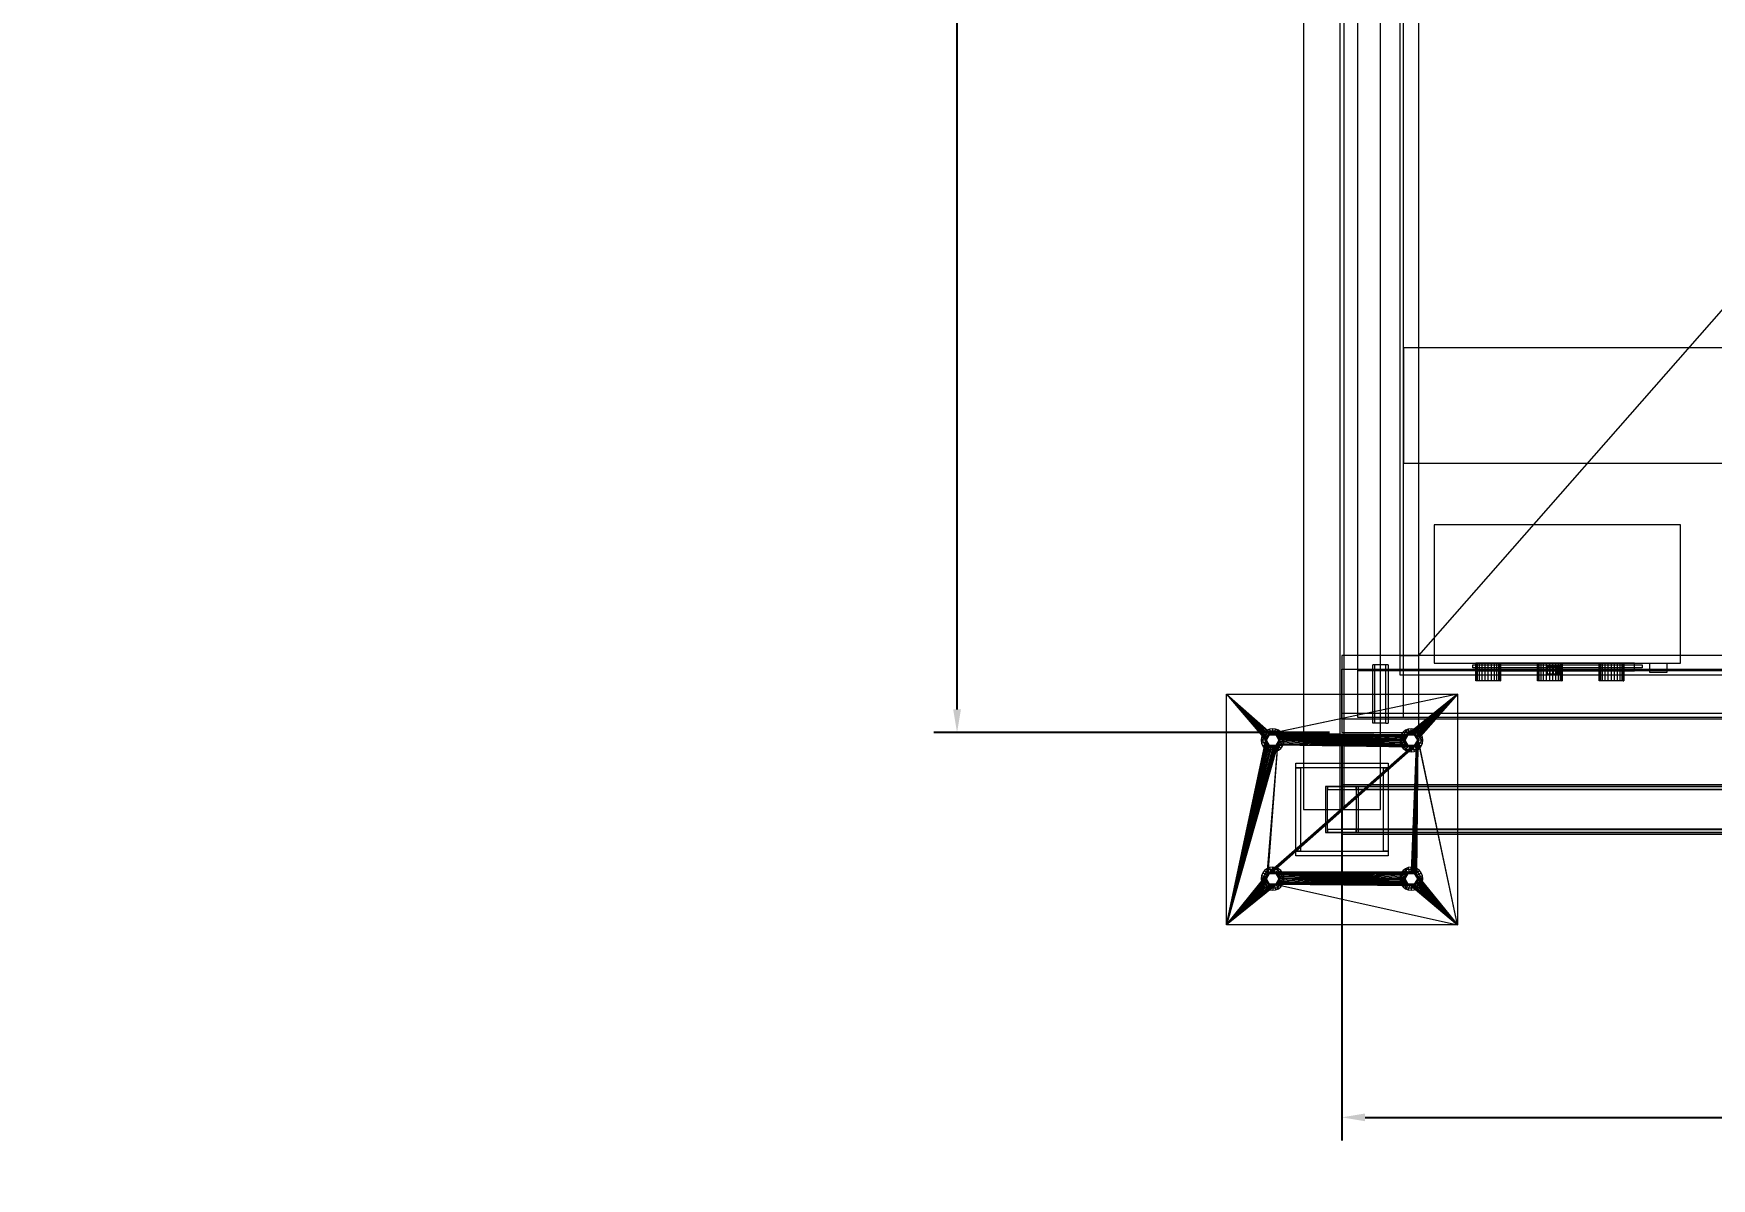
# Model space of a CAD drawing. Header units: millimetres. Extents: x -191664 to 191490, y -197311 to 10263.
# Drawn here: x -1550 to 630, y -70429 to -68942 of the extents above; entities that cross this region are included whole.
import ezdxf

# ---------------------------------------------------------------- set-up
doc = ezdxf.new("R2010")
doc.units = ezdxf.units.MM
for name, color, linetype, lineweight in [('COTAS_O', 1, 'Continuous', 0), ('DET_dosificador_superior', 7, 'Continuous', 0), ('R15_COTAS_TRANSPORTE_P', 1, 'Continuous', 0)]:
    doc.layers.add(name, color=color, linetype=linetype, lineweight=lineweight)
doc.dimstyles.new('PLANTA_20', dxfattribs={"dimtxt": 50, "dimasz": 30, "dimexe": 30, "dimexo": 16, "dimgap": 20, "dimtad": 1, "dimtih": 1, "dimtoh": 1, "dimdec": 1, "dimzin": 0, "dimdsep": 46, "dimcen": 0.09, "dimadec": 0, "dimazin": 0, "dimtfac": 1, "dimtdec": 4, "dimtofl": 0, "dimtmove": 0, "dimatfit": 3, "dimfxl": 1, "dimtolj": 1, "dimtzin": 0, "dimarcsym": 0})

# ---------------------------------------------------------------- blocks, each defined once
blk = doc.blocks.new('*D53')
at = {"layer": 'COTAS_O', "color": 0, "lineweight": -2, "transparency": 16777216}
for p, q in [((150, -69866), (150, -70380)), ((1850, -69866), (1850, -70380)), ((180, -70350), (1820, -70350))]:
    blk.add_line(p, q, dxfattribs=at)
at = {"layer": 'COTAS_O', "color": 0, "transparency": 16777216}
for points in [[(180, -70345), (180, -70355), (150, -70350)], [(1820, -70345), (1820, -70355), (1850, -70350)]]:
    blk.add_solid(points, dxfattribs=at)
at = {"layer": 'Defpoints', "color": 0, "transparency": 16777216}
for p in [(150, -69850), (1850, -69850), (1850, -70350)]:
    blk.add_point(p, dxfattribs=at)
blk = doc.blocks.new('*D54')
at = {"layer": 'COTAS_O', "color": 0, "lineweight": -2, "transparency": 16777216}
for p, q in [((134, -68150), (-380, -68150)), ((-350, -69820), (-350, -68180)), ((134, -69850), (-380, -69850))]:
    blk.add_line(p, q, dxfattribs=at)
at = {"layer": 'COTAS_O', "color": 0, "transparency": 16777216}
for points in [[(-355, -68180), (-345, -68180), (-350, -68150)], [(-355, -69820), (-345, -69820), (-350, -69850)]]:
    blk.add_solid(points, dxfattribs=at)
at = {"layer": 'Defpoints', "color": 0, "transparency": 16777216}
for p in [(-350, -68150), (150, -68150), (150, -69850)]:
    blk.add_point(p, dxfattribs=at)
blk = doc.blocks.new('*D132')
at = {"layer": 'Defpoints', "color": 0, "transparency": 16777216}
for p in [(-500, -194490), (-500, -194490), (500, -194490), (203.3, -194656.7), (439.7, -194832)]:
    blk.add_point(p, dxfattribs=at)
at = {"layer": 'R15_COTAS_TRANSPORTE_P', "color": 0, "lineweight": -2, "transparency": 16777216}
blk.add_arc((-500, -194490), 722.8, 342.3783, 357.6217, dxfattribs=at)
at = {"layer": 'R15_COTAS_TRANSPORTE_P', "color": 0, "transparency": 16777216}
for points in [[(217.2, -194519.9), (227.1, -194520.1), (222.8, -194490)], [(193.6, -194710.4), (184.1, -194707.2), (179.2, -194737.2)]]:
    blk.add_solid(points, dxfattribs=at)
blk = doc.blocks.new('*D133')
at = {"layer": 'Defpoints', "color": 0, "transparency": 16777216}
for p in [(439.7, -194148), (217.9, -194406.1), (-500, -194490), (-500, -194490), (500, -194490)]:
    blk.add_point(p, dxfattribs=at)
at = {"layer": 'R15_COTAS_TRANSPORTE_P', "color": 0, "lineweight": -2, "transparency": 16777216}
blk.add_arc((-500, -194490), 722.8, 2.3783, 17.6217, dxfattribs=at)
at = {"layer": 'R15_COTAS_TRANSPORTE_P', "color": 0, "transparency": 16777216}
for points in [[(184.1, -194272.8), (193.6, -194269.6), (179.2, -194242.8)], [(227.1, -194459.9), (217.2, -194460.1), (222.8, -194490)]]:
    blk.add_solid(points, dxfattribs=at)

msp = doc.modelspace()

# ---------------------------------------------------------------- linework, layer by layer
at = {"layer": 'DET_dosificador_superior', "color": 8, "true_color": 0x667b86}
for p, q in [((100, -68050), (100, -69950)), ((147.2, -68050), (147.2, -69950)), ((152.8, -69950), (152.8, -68050)), ((200, -69950), (200, -68050)), ((150, -69832.5), (150, -69767.5)), ((150, -69767.5), (1850, -69767.5)), ((150, -69832.5), (150, -69825)), ((150, -69825), (1850, -69825)), ((1850, -69832.5), (150, -69832.5)), ((90, -69896), (90, -69890)), ((90, -69890), (210, -69890)), ((210, -69896), (90, -69896)), ((90, -70004), (90, -69896)), ((90, -69896), (96, -69896)), ((96, -69896), (96, -70004)), ((204, -70004), (204, -69896)), ((204, -69896), (210, -69896)), ((210, -69890), (210, -69896)), ((210, -69896), (210, -70004)), ((1828.48, -69920), (128.48, -69920)), ((128.48, -69920), (128.48, -69980)), ((131.35, -69920), (128.48, -69920)), ((131.35, -69980), (131.35, -69920)), ((131.35, -69920), (1831.35, -69920)), ((131.35, -69920), (131.35, -69924)), ((168.65, -69920), (131.35, -69920)), ((131.35, -69924), (1831.35, -69924)), ((131.35, -69924), (168.65, -69924)), ((150, -69982.5), (150, -69917.5)), ((150, -69917.5), (1850, -69917.5)), ((1868.65, -69920), (168.65, -69920)), ((168.65, -69920), (168.65, -69980)), ((171.52, -69920), (168.65, -69920)), ((168.65, -69924), (168.65, -69920)), ((1868.65, -69924), (168.65, -69924)), ((171.52, -69980), (171.52, -69920)), ((171.52, -69920), (1871.52, -69920)), ((100, -69950), (200, -69950)), ((147.2, -69950), (152.8, -69950)), ((128.48, -69980), (1828.48, -69980)), ((128.48, -69980), (131.35, -69980)), ((1831.35, -69976), (131.35, -69976)), ((131.35, -69976), (131.35, -69980)), ((168.65, -69976), (131.35, -69976)), ((1831.35, -69980), (131.35, -69980)), ((131.35, -69980), (168.65, -69980)), ((150, -69982.5), (150, -69975)), ((150, -69975), (1850, -69975)), ((1850, -69982.5), (150, -69982.5)), ((168.65, -69980), (168.65, -69976)), ((168.65, -69976), (1868.65, -69976)), ((168.65, -69980), (1868.65, -69980)), ((168.65, -69980), (171.52, -69980)), ((1871.52, -69980), (171.52, -69980)), ((90, -70010), (90, -70004)), ((90, -70004), (210, -70004)), ((96, -70004), (90, -70004)), ((210, -70010), (90, -70010)), ((210, -70004), (204, -70004)), ((210, -70004), (210, -70010))]:
    msp.add_line(p, q, dxfattribs=at)
at = {"layer": 'DET_dosificador_superior', "color": 253, "true_color": 0x9caaa6}
for p, q in [((170, -68230), (170, -69770)), ((230, -69770), (230, -68230)), ((225, -68250), (225, -69750)), ((250, -69750), (250, -68250)), ((250, -69750), (750, -69180)), ((1770, -69350), (230, -69350)), ((230, -69350), (230, -69500)), ((230, -69500), (1770, -69500)), ((250, -69750), (150, -69750)), ((150, -69750), (150, -69850)), ((1775, -69750), (225, -69750)), ((225, -69750), (225, -69775)), ((225, -69750), (250, -69750)), ((250, -69850), (250, -69750)), ((1750, -69750), (250, -69750)), ((230, -69770), (170, -69770)), ((170, -69770), (170, -69830)), ((192.93, -69762), (190, -69762)), ((190, -69838), (190, -69762)), ((200, -69762), (192.93, -69762)), ((192.93, -69838), (192.93, -69762)), ((207.07, -69762), (200, -69762)), ((200, -69838), (200, -69762)), ((210, -69762), (207.07, -69762)), ((207.07, -69838), (207.07, -69762)), ((210, -69762), (210, -69838)), ((230, -69830), (230, -69770)), ((1770, -69770), (230, -69770)), ((530, -69760), (325, -69760)), ((325, -69760), (325, -69770)), ((325, -69770), (530, -69770)), ((530, -69770), (530, -69760)), ((225, -69775), (1775, -69775)), ((170, -69830), (230, -69830)), ((230, -69830), (1770, -69830)), ((150, -69850), (250, -69850)), ((192.93, -69838), (190, -69838)), ((200, -69838), (192.93, -69838)), ((207.07, -69838), (200, -69838)), ((207.07, -69838), (210, -69838))]:
    msp.add_line(p, q, dxfattribs=at)
at = {"layer": 'DET_dosificador_superior', "color": 132, "true_color": 0x06bec7}
for p, q in [((590, -69580), (270, -69580)), ((270, -69580), (270, -69760)), ((590, -69760), (590, -69580)), ((270, -69760), (590, -69760))]:
    msp.add_line(p, q, dxfattribs=at)
at = {"layer": 'DET_dosificador_superior', "color": 254, "true_color": 0xd8e0dc}
for p, q in [((320, -69766), (320, -69762)), ((320, -69762), (540, -69762)), ((540, -69766), (320, -69766)), ((540, -69762), (540, -69766))]:
    msp.add_line(p, q, dxfattribs=at)
at = {"layer": 'DET_dosificador_superior', "color": 72, "true_color": 0x64ca32}
for p, q in [((324.55, -69760), (324, -69760)), ((324, -69783), (324, -69760)), ((326.14, -69760), (324.55, -69760)), ((324.55, -69783), (324.55, -69760)), ((328.69, -69760), (326.14, -69760)), ((326.14, -69783), (326.14, -69760)), ((332, -69760), (328.69, -69760)), ((328.69, -69783), (328.69, -69760)), ((335.86, -69760), (332, -69760)), ((332, -69783), (332, -69760)), ((340, -69760), (335.86, -69760)), ((335.86, -69783), (335.86, -69760)), ((344.14, -69760), (340, -69760)), ((340, -69783), (340, -69760)), ((348, -69760), (344.14, -69760)), ((344.14, -69783), (344.14, -69760)), ((351.31, -69760), (348, -69760)), ((348, -69783), (348, -69760)), ((353.86, -69760), (351.31, -69760)), ((351.31, -69783), (351.31, -69760)), ((355.45, -69760), (353.86, -69760)), ((353.86, -69783), (353.86, -69760)), ((356, -69760), (355.45, -69760)), ((355.45, -69783), (355.45, -69760)), ((356, -69760), (356, -69783)), ((404.55, -69760), (404, -69760)), ((404, -69783), (404, -69760)), ((406.14, -69760), (404.55, -69760)), ((404.55, -69783), (404.55, -69760)), ((408.69, -69760), (406.14, -69760)), ((406.14, -69783), (406.14, -69760)), ((412, -69760), (408.69, -69760)), ((408.69, -69783), (408.69, -69760)), ((415.86, -69760), (412, -69760)), ((412, -69783), (412, -69760)), ((420, -69760), (415.86, -69760)), ((415.86, -69783), (415.86, -69760)), ((424.14, -69760), (420, -69760)), ((420, -69783), (420, -69760)), ((428, -69760), (424.14, -69760)), ((424.14, -69783), (424.14, -69760)), ((431.31, -69760), (428, -69760)), ((428, -69783), (428, -69760)), ((433.86, -69760), (431.31, -69760)), ((431.31, -69783), (431.31, -69760)), ((435.45, -69760), (433.86, -69760)), ((433.86, -69783), (433.86, -69760)), ((436, -69760), (435.45, -69760)), ((435.45, -69783), (435.45, -69760)), ((436, -69760), (436, -69783)), ((484.55, -69760), (484, -69760)), ((484, -69783), (484, -69760)), ((486.14, -69760), (484.55, -69760)), ((484.55, -69783), (484.55, -69760)), ((488.69, -69760), (486.14, -69760)), ((486.14, -69783), (486.14, -69760)), ((492, -69760), (488.69, -69760)), ((488.69, -69783), (488.69, -69760)), ((495.86, -69760), (492, -69760)), ((492, -69783), (492, -69760)), ((500, -69760), (495.86, -69760)), ((495.86, -69783), (495.86, -69760)), ((504.14, -69760), (500, -69760)), ((500, -69783), (500, -69760)), ((508, -69760), (504.14, -69760)), ((504.14, -69783), (504.14, -69760)), ((511.31, -69760), (508, -69760)), ((508, -69783), (508, -69760)), ((513.86, -69760), (511.31, -69760)), ((511.31, -69783), (511.31, -69760)), ((515.45, -69760), (513.86, -69760)), ((513.86, -69783), (513.86, -69760)), ((516, -69760), (515.45, -69760)), ((515.45, -69783), (515.45, -69760)), ((516, -69760), (516, -69783)), ((324.55, -69783), (324, -69783)), ((326.14, -69783), (324.55, -69783)), ((328.69, -69783), (326.14, -69783)), ((332, -69783), (328.69, -69783)), ((335.86, -69783), (332, -69783)), ((340, -69783), (335.86, -69783)), ((344.14, -69783), (340, -69783)), ((348, -69783), (344.14, -69783)), ((351.31, -69783), (348, -69783)), ((353.86, -69783), (351.31, -69783)), ((355.45, -69783), (353.86, -69783)), ((355.45, -69783), (356, -69783)), ((404.55, -69783), (404, -69783)), ((406.14, -69783), (404.55, -69783)), ((408.69, -69783), (406.14, -69783)), ((412, -69783), (408.69, -69783)), ((415.86, -69783), (412, -69783)), ((420, -69783), (415.86, -69783)), ((424.14, -69783), (420, -69783)), ((428, -69783), (424.14, -69783)), ((431.31, -69783), (428, -69783)), ((433.86, -69783), (431.31, -69783)), ((435.45, -69783), (433.86, -69783)), ((435.45, -69783), (436, -69783)), ((484.55, -69783), (484, -69783)), ((486.14, -69783), (484.55, -69783)), ((488.69, -69783), (486.14, -69783)), ((492, -69783), (488.69, -69783)), ((495.86, -69783), (492, -69783)), ((500, -69783), (495.86, -69783)), ((504.14, -69783), (500, -69783)), ((508, -69783), (504.14, -69783)), ((511.31, -69783), (508, -69783)), ((513.86, -69783), (511.31, -69783)), ((515.45, -69783), (513.86, -69783)), ((515.45, -69783), (516, -69783))]:
    msp.add_line(p, q, dxfattribs=at)
at = {"layer": 'DET_dosificador_superior', "color": 129, "true_color": 0x304542}
for p, q in [((417.21, -69764), (416, -69764)), ((416, -69774), (416, -69764)), ((420.5, -69764), (417.21, -69764)), ((417.21, -69774), (417.21, -69764)), ((425, -69764), (420.5, -69764)), ((420.5, -69774), (420.5, -69764)), ((429.5, -69764), (425, -69764)), ((425, -69774), (425, -69764)), ((432.79, -69764), (429.5, -69764)), ((429.5, -69774), (429.5, -69764)), ((434, -69764), (432.79, -69764)), ((432.79, -69774), (432.79, -69764)), ((434, -69764), (434, -69774)), ((417.21, -69774), (416, -69774)), ((420.5, -69774), (417.21, -69774)), ((425, -69774), (420.5, -69774)), ((429.5, -69774), (425, -69774)), ((432.79, -69774), (429.5, -69774)), ((432.79, -69774), (434, -69774))]:
    msp.add_line(p, q, dxfattribs=at)
at = {"layer": 'DET_dosificador_superior', "color": 43, "true_color": 0xe7bf45}
for p, q in [((550, -69772), (550, -69760)), ((550, -69760), (572, -69760)), ((572, -69760), (572, -69772)), ((572, -69772), (550, -69772))]:
    msp.add_line(p, q, dxfattribs=at)
at = {"layer": 'DET_dosificador_superior', "color": 252, "true_color": 0x82929a}
for p, q in [((0, -70100), (0, -69800)), ((0, -69800), (51, -69860)), ((0, -69800), (51.17, -69858.24)), ((0, -69800), (51.69, -69856.56)), ((0, -69800), (52.52, -69855)), ((0, -69800), (53.64, -69853.64)), ((0, -69800), (55, -69852.52)), ((0, -69800), (56.56, -69851.69)), ((0, -69800), (58.24, -69851.17)), ((0, -69800), (300, -69800)), ((300, -69800), (58.24, -69851.17)), ((300, -69800), (60, -69851)), ((300, -69800), (235, -69852.52)), ((300, -69800), (236.56, -69851.69)), ((300, -69800), (238.24, -69851.17)), ((300, -69800), (240, -69851)), ((300, -69800), (241.76, -69851.17)), ((300, -69800), (243.44, -69851.69)), ((300, -69800), (245, -69852.52)), ((300, -69800), (246.36, -69853.64)), ((300, -69800), (247.48, -69855)), ((300, -69800), (248.31, -69856.56)), ((300, -69800), (248.83, -69858.24)), ((300, -69800), (300, -70100)), ((51.17, -69858.24), (51, -69860)), ((51.69, -69856.56), (51.17, -69858.24)), ((52.52, -69855), (51.69, -69856.56)), ((53.64, -69853.64), (52.52, -69855)), ((55, -69852.52), (53.64, -69853.64)), ((56.56, -69851.69), (55, -69852.52)), ((58.24, -69851.17), (56.56, -69851.69)), ((60, -69851), (58.24, -69851.17)), ((61.76, -69851.17), (60, -69851)), ((60, -69851), (231.17, -69858.24)), ((60, -69851), (231.69, -69856.56)), ((60, -69851), (232.52, -69855)), ((60, -69851), (233.64, -69853.64)), ((60, -69851), (235, -69852.52)), ((63.44, -69851.69), (61.76, -69851.17)), ((61.76, -69851.17), (231.17, -69858.24)), ((65, -69852.52), (63.44, -69851.69)), ((63.44, -69851.69), (231.17, -69858.24)), ((66.36, -69853.64), (65, -69852.52)), ((65, -69852.52), (231.17, -69858.24)), ((67.48, -69855), (66.36, -69853.64)), ((66.36, -69853.64), (231.17, -69858.24)), ((68.31, -69856.56), (67.48, -69855)), ((67.48, -69855), (231.17, -69858.24)), ((68.83, -69858.24), (68.31, -69856.56)), ((68.31, -69856.56), (231.17, -69858.24)), ((69, -69860), (68.83, -69858.24)), ((68.83, -69858.24), (231.17, -69858.24)), ((69, -69860), (231.17, -69858.24)), ((231.17, -69858.24), (231, -69860)), ((231.69, -69856.56), (231.17, -69858.24)), ((232.52, -69855), (231.69, -69856.56)), ((233.64, -69853.64), (232.52, -69855)), ((235, -69852.52), (233.64, -69853.64)), ((236.56, -69851.69), (235, -69852.52)), ((238.24, -69851.17), (236.56, -69851.69)), ((240, -69851), (238.24, -69851.17)), ((241.76, -69851.17), (240, -69851)), ((243.44, -69851.69), (241.76, -69851.17)), ((245, -69852.52), (243.44, -69851.69)), ((246.36, -69853.64), (245, -69852.52)), ((247.48, -69855), (246.36, -69853.64)), ((248.31, -69856.56), (247.48, -69855)), ((248.83, -69858.24), (248.31, -69856.56)), ((300, -70100), (248.83, -69858.24)), ((249, -69860), (248.83, -69858.24)), ((0, -70100), (51, -69860)), ((51.17, -69861.76), (0, -70100)), ((51.69, -69863.44), (0, -70100)), ((52.52, -69865), (0, -70100)), ((53.64, -69866.36), (0, -70100)), ((66.36, -69866.36), (0, -70100)), ((55, -69867.48), (0, -70100)), ((65, -69867.48), (0, -70100)), ((56.56, -69868.31), (0, -70100)), ((63.44, -69868.31), (0, -70100)), ((58.24, -69868.83), (0, -70100)), ((61.76, -69868.83), (0, -70100)), ((60, -69869), (0, -70100)), ((51, -69860), (51.17, -69861.76)), ((51.17, -69861.76), (51.69, -69863.44)), ((51.69, -69863.44), (52.52, -69865)), ((52.52, -69865), (53.64, -69866.36)), ((66.36, -69866.36), (52.52, -70035)), ((53.64, -69866.36), (55, -69867.48)), ((66.36, -69866.36), (53.64, -70033.64)), ((246.36, -69866.36), (53.64, -70033.64)), ((245, -69867.48), (53.64, -70033.64)), ((243.44, -69868.31), (53.64, -70033.64)), ((241.76, -69868.83), (53.64, -70033.64)), ((240, -69869), (53.64, -70033.64)), ((246.36, -69866.36), (55, -70032.52)), ((55, -69867.48), (56.56, -69868.31)), ((246.36, -69866.36), (56.56, -70031.69)), ((56.56, -69868.31), (58.24, -69868.83)), ((246.36, -69866.36), (58.24, -70031.17)), ((58.24, -69868.83), (60, -69869)), ((246.36, -69866.36), (60, -70031)), ((60, -69869), (61.76, -69868.83)), ((61.76, -69868.83), (63.44, -69868.31)), ((63.44, -69868.31), (65, -69867.48)), ((65, -69867.48), (66.36, -69866.36)), ((66.36, -69866.36), (67.48, -69865)), ((240, -69869), (66.36, -69866.36)), ((67.48, -69865), (68.31, -69863.44)), ((240, -69869), (67.48, -69865)), ((68.31, -69863.44), (68.83, -69861.76)), ((240, -69869), (68.31, -69863.44)), ((68.83, -69861.76), (69, -69860)), ((240, -69869), (68.83, -69861.76)), ((231, -69860), (69, -69860)), ((231.17, -69861.76), (69, -69860)), ((231.69, -69863.44), (69, -69860)), ((232.52, -69865), (69, -69860)), ((233.64, -69866.36), (69, -69860)), ((235, -69867.48), (69, -69860)), ((236.56, -69868.31), (69, -69860)), ((238.24, -69868.83), (69, -69860)), ((240, -69869), (69, -69860)), ((231, -69860), (231.17, -69861.76)), ((231.17, -69861.76), (231.69, -69863.44)), ((231.69, -69863.44), (232.52, -69865)), ((232.52, -69865), (233.64, -69866.36)), ((233.64, -69866.36), (235, -69867.48)), ((235, -69867.48), (236.56, -69868.31)), ((236.56, -69868.31), (238.24, -69868.83)), ((238.24, -69868.83), (240, -69869)), ((249, -69860), (240, -70031)), ((248.83, -69861.76), (240, -70031)), ((248.31, -69863.44), (240, -70031)), ((247.48, -69865), (240, -70031)), ((246.36, -69866.36), (240, -70031)), ((240, -69869), (241.76, -69868.83)), ((249, -69860), (241.76, -70031.17)), ((241.76, -69868.83), (243.44, -69868.31)), ((243.44, -70031.69), (249, -69860)), ((243.44, -69868.31), (245, -69867.48)), ((245, -70032.52), (249, -69860)), ((245, -69867.48), (246.36, -69866.36)), ((246.36, -70033.64), (249, -69860)), ((246.36, -69866.36), (247.48, -69865)), ((247.48, -70035), (249, -69860)), ((247.48, -69865), (248.31, -69863.44)), ((248.31, -69863.44), (248.83, -69861.76)), ((248.83, -69861.76), (249, -69860)), ((300, -70100), (249, -69860)), ((55, -70032.52), (53.64, -70033.64)), ((56.56, -70031.69), (55, -70032.52)), ((58.24, -70031.17), (56.56, -70031.69)), ((60, -70031), (58.24, -70031.17)), ((61.76, -70031.17), (60, -70031)), ((60, -70031), (231, -70040)), ((60, -70031), (231.17, -70038.24)), ((60, -70031), (231.69, -70036.56)), ((60, -70031), (232.52, -70035)), ((60, -70031), (233.64, -70033.64)), ((60, -70031), (235, -70032.52)), ((60, -70031), (236.56, -70031.69)), ((60, -70031), (238.24, -70031.17)), ((60, -70031), (240, -70031)), ((63.44, -70031.69), (61.76, -70031.17)), ((61.76, -70031.17), (231, -70040)), ((65, -70032.52), (63.44, -70031.69)), ((63.44, -70031.69), (231, -70040)), ((66.36, -70033.64), (65, -70032.52)), ((65, -70032.52), (231, -70040)), ((235, -70032.52), (233.64, -70033.64)), ((236.56, -70031.69), (235, -70032.52)), ((238.24, -70031.17), (236.56, -70031.69)), ((240, -70031), (238.24, -70031.17)), ((241.76, -70031.17), (240, -70031)), ((243.44, -70031.69), (241.76, -70031.17)), ((245, -70032.52), (243.44, -70031.69)), ((246.36, -70033.64), (245, -70032.52)), ((0, -70100), (52.52, -70035)), ((0, -70100), (51.69, -70036.56)), ((0, -70100), (51.17, -70038.24)), ((51, -70040), (0, -70100)), ((51.17, -70041.76), (0, -70100)), ((51.69, -70043.44), (0, -70100)), ((52.52, -70045), (0, -70100)), ((53.64, -70046.36), (0, -70100)), ((55, -70047.48), (0, -70100)), ((65, -70047.48), (0, -70100)), ((56.56, -70048.31), (0, -70100)), ((63.44, -70048.31), (0, -70100)), ((58.24, -70048.83), (0, -70100)), ((61.76, -70048.83), (0, -70100)), ((60, -70049), (0, -70100)), ((51.17, -70038.24), (51, -70040)), ((51, -70040), (51.17, -70041.76)), ((51.69, -70036.56), (51.17, -70038.24)), ((51.17, -70041.76), (51.69, -70043.44)), ((52.52, -70035), (51.69, -70036.56)), ((51.69, -70043.44), (52.52, -70045)), ((53.64, -70033.64), (52.52, -70035)), ((52.52, -70045), (53.64, -70046.36)), ((53.64, -70046.36), (55, -70047.48)), ((55, -70047.48), (56.56, -70048.31)), ((56.56, -70048.31), (58.24, -70048.83)), ((58.24, -70048.83), (60, -70049)), ((60, -70049), (61.76, -70048.83)), ((61.76, -70048.83), (63.44, -70048.31)), ((63.44, -70048.31), (65, -70047.48)), ((65, -70047.48), (66.36, -70046.36)), ((65, -70047.48), (300, -70100)), ((240, -70049), (65, -70047.48)), ((67.48, -70035), (66.36, -70033.64)), ((66.36, -70033.64), (231, -70040)), ((66.36, -70046.36), (67.48, -70045)), ((240, -70049), (66.36, -70046.36)), ((68.31, -70036.56), (67.48, -70035)), ((67.48, -70035), (231, -70040)), ((67.48, -70045), (68.31, -70043.44)), ((240, -70049), (67.48, -70045)), ((68.83, -70038.24), (68.31, -70036.56)), ((68.31, -70036.56), (231, -70040)), ((68.31, -70043.44), (68.83, -70041.76)), ((240, -70049), (68.31, -70043.44)), ((69, -70040), (68.83, -70038.24)), ((68.83, -70038.24), (231, -70040)), ((68.83, -70041.76), (69, -70040)), ((240, -70049), (68.83, -70041.76)), ((231, -70040), (69, -70040)), ((231.17, -70041.76), (69, -70040)), ((231.69, -70043.44), (69, -70040)), ((232.52, -70045), (69, -70040)), ((233.64, -70046.36), (69, -70040)), ((235, -70047.48), (69, -70040)), ((236.56, -70048.31), (69, -70040)), ((238.24, -70048.83), (69, -70040)), ((240, -70049), (69, -70040)), ((231.17, -70038.24), (231, -70040)), ((231, -70040), (231.17, -70041.76)), ((231.69, -70036.56), (231.17, -70038.24)), ((231.17, -70041.76), (231.69, -70043.44)), ((232.52, -70035), (231.69, -70036.56)), ((231.69, -70043.44), (232.52, -70045)), ((233.64, -70033.64), (232.52, -70035)), ((232.52, -70045), (233.64, -70046.36)), ((233.64, -70046.36), (235, -70047.48)), ((235, -70047.48), (236.56, -70048.31)), ((236.56, -70048.31), (238.24, -70048.83)), ((238.24, -70048.83), (240, -70049)), ((240, -70049), (241.76, -70048.83)), ((240, -70049), (300, -70100)), ((241.76, -70048.83), (243.44, -70048.31)), ((241.76, -70048.83), (300, -70100)), ((243.44, -70048.31), (245, -70047.48)), ((243.44, -70048.31), (300, -70100)), ((245, -70047.48), (246.36, -70046.36)), ((245, -70047.48), (300, -70100)), ((247.48, -70035), (246.36, -70033.64)), ((246.36, -70046.36), (247.48, -70045)), ((246.36, -70046.36), (300, -70100)), ((248.31, -70036.56), (247.48, -70035)), ((247.48, -70035), (300, -70100)), ((247.48, -70045), (248.31, -70043.44)), ((247.48, -70045), (300, -70100)), ((248.83, -70038.24), (248.31, -70036.56)), ((248.31, -70036.56), (300, -70100)), ((248.31, -70043.44), (248.83, -70041.76)), ((248.31, -70043.44), (300, -70100)), ((249, -70040), (248.83, -70038.24)), ((248.83, -70038.24), (300, -70100)), ((248.83, -70041.76), (249, -70040)), ((248.83, -70041.76), (300, -70100)), ((249, -70040), (300, -70100)), ((300, -70100), (0, -70100))]:
    msp.add_line(p, q, dxfattribs=at)
at = {"layer": 'DET_dosificador_superior', "color": 252, "true_color": 0x8ba19a}
for p, q in [((45.51, -69856.12), (45, -69860)), ((47.01, -69852.5), (45.51, -69856.12)), ((51.31, -69857.67), (45.51, -69856.12)), ((53.08, -69848.01), (46.15, -69860)), ((49.39, -69849.39), (47.01, -69852.5)), ((52.21, -69855.5), (47.01, -69852.5)), ((52.5, -69847.01), (49.39, -69849.39)), ((53.64, -69853.64), (49.39, -69849.39)), ((51, -69860), (51.31, -69857.67)), ((51.31, -69857.67), (52.21, -69855.5)), ((52, -69860), (56, -69853.07)), ((52.21, -69855.5), (53.64, -69853.64)), ((56.12, -69845.51), (52.5, -69847.01)), ((55.5, -69852.21), (52.5, -69847.01)), ((66.92, -69848.01), (53.08, -69848.01)), ((56, -69853.07), (53.08, -69848.01)), ((53.64, -69853.64), (55.5, -69852.21)), ((55.5, -69852.21), (57.67, -69851.31)), ((56, -69853.07), (64, -69853.07)), ((60, -69845), (56.12, -69845.51)), ((57.67, -69851.31), (56.12, -69845.51)), ((57.67, -69851.31), (60, -69851)), ((63.88, -69845.51), (60, -69845)), ((60, -69851), (60, -69845)), ((60, -69851), (62.33, -69851.31)), ((62.33, -69851.31), (63.88, -69845.51)), ((62.33, -69851.31), (64.5, -69852.21)), ((67.5, -69847.01), (63.88, -69845.51)), ((64, -69853.07), (66.92, -69848.01)), ((64, -69853.07), (68, -69860)), ((64.5, -69852.21), (67.5, -69847.01)), ((64.5, -69852.21), (66.36, -69853.64)), ((66.36, -69853.64), (70.61, -69849.39)), ((66.36, -69853.64), (67.79, -69855.5)), ((73.85, -69860), (66.92, -69848.01)), ((70.61, -69849.39), (67.5, -69847.01)), ((67.79, -69855.5), (72.99, -69852.5)), ((67.79, -69855.5), (68.69, -69857.67)), ((68.69, -69857.67), (74.49, -69856.12)), ((68.69, -69857.67), (69, -69860)), ((72.99, -69852.5), (70.61, -69849.39)), ((74.49, -69856.12), (72.99, -69852.5)), ((75, -69860), (74.49, -69856.12)), ((225.51, -69856.12), (225, -69860)), ((227.01, -69852.5), (225.51, -69856.12)), ((231.31, -69857.67), (225.51, -69856.12)), ((233.08, -69848.01), (226.15, -69860)), ((229.39, -69849.39), (227.01, -69852.5)), ((232.21, -69855.5), (227.01, -69852.5)), ((232.5, -69847.01), (229.39, -69849.39)), ((233.64, -69853.64), (229.39, -69849.39)), ((231, -69860), (231.31, -69857.67)), ((231.31, -69857.67), (232.21, -69855.5)), ((232, -69860), (236, -69853.07)), ((232.21, -69855.5), (233.64, -69853.64)), ((236.12, -69845.51), (232.5, -69847.01)), ((235.5, -69852.21), (232.5, -69847.01)), ((246.92, -69848.01), (233.08, -69848.01)), ((236, -69853.07), (233.08, -69848.01)), ((233.64, -69853.64), (235.5, -69852.21)), ((235.5, -69852.21), (237.67, -69851.31)), ((236, -69853.07), (244, -69853.07)), ((240, -69845), (236.12, -69845.51)), ((237.67, -69851.31), (236.12, -69845.51)), ((237.67, -69851.31), (240, -69851)), ((243.88, -69845.51), (240, -69845)), ((240, -69851), (240, -69845)), ((240, -69851), (242.33, -69851.31)), ((242.33, -69851.31), (243.88, -69845.51)), ((242.33, -69851.31), (244.5, -69852.21)), ((247.5, -69847.01), (243.88, -69845.51)), ((244, -69853.07), (246.92, -69848.01)), ((244, -69853.07), (248, -69860)), ((244.5, -69852.21), (247.5, -69847.01)), ((244.5, -69852.21), (246.36, -69853.64)), ((246.36, -69853.64), (250.61, -69849.39)), ((246.36, -69853.64), (247.79, -69855.5)), ((253.85, -69860), (246.92, -69848.01)), ((250.61, -69849.39), (247.5, -69847.01)), ((247.79, -69855.5), (252.99, -69852.5)), ((247.79, -69855.5), (248.69, -69857.67)), ((248.69, -69857.67), (254.49, -69856.12)), ((248.69, -69857.67), (249, -69860)), ((252.99, -69852.5), (250.61, -69849.39)), ((254.49, -69856.12), (252.99, -69852.5)), ((255, -69860), (254.49, -69856.12)), ((51, -69860), (45, -69860)), ((45, -69860), (45.51, -69863.88)), ((51.31, -69862.33), (45.51, -69863.88)), ((45.51, -69863.88), (47.01, -69867.5)), ((52, -69860), (46.15, -69860)), ((46.15, -69860), (53.08, -69871.99)), ((52.21, -69864.5), (47.01, -69867.5)), ((47.01, -69867.5), (49.39, -69870.61)), ((53.64, -69866.36), (49.39, -69870.61)), ((49.39, -69870.61), (52.5, -69872.99)), ((51.31, -69862.33), (51, -69860)), ((52.21, -69864.5), (51.31, -69862.33)), ((56, -69866.93), (52, -69860)), ((53.64, -69866.36), (52.21, -69864.5)), ((55.5, -69867.79), (52.5, -69872.99)), ((52.5, -69872.99), (56.12, -69874.49)), ((56, -69866.93), (53.08, -69871.99)), ((53.08, -69871.99), (66.92, -69871.99)), ((55.5, -69867.79), (53.64, -69866.36)), ((57.67, -69868.69), (55.5, -69867.79)), ((64, -69866.93), (56, -69866.93)), ((57.67, -69868.69), (56.12, -69874.49)), ((56.12, -69874.49), (60, -69875)), ((60, -69869), (57.67, -69868.69)), ((62.33, -69868.69), (60, -69869)), ((60, -69869), (60, -69875)), ((60, -69875), (63.88, -69874.49)), ((64.5, -69867.79), (62.33, -69868.69)), ((62.33, -69868.69), (63.88, -69874.49)), ((63.88, -69874.49), (67.5, -69872.99)), ((68, -69860), (64, -69866.93)), ((64, -69866.93), (66.92, -69871.99)), ((66.36, -69866.36), (64.5, -69867.79)), ((64.5, -69867.79), (67.5, -69872.99)), ((67.79, -69864.5), (66.36, -69866.36)), ((66.36, -69866.36), (70.61, -69870.61)), ((66.92, -69871.99), (73.85, -69860)), ((67.5, -69872.99), (70.61, -69870.61)), ((68.69, -69862.33), (67.79, -69864.5)), ((67.79, -69864.5), (72.99, -69867.5)), ((73.85, -69860), (68, -69860)), ((69, -69860), (68.69, -69862.33)), ((68.69, -69862.33), (74.49, -69863.88)), ((75, -69860), (69, -69860)), ((70.61, -69870.61), (72.99, -69867.5)), ((72.99, -69867.5), (74.49, -69863.88)), ((74.49, -69863.88), (75, -69860)), ((231, -69860), (225, -69860)), ((225, -69860), (225.51, -69863.88)), ((231.31, -69862.33), (225.51, -69863.88)), ((225.51, -69863.88), (227.01, -69867.5)), ((232, -69860), (226.15, -69860)), ((226.15, -69860), (233.08, -69871.99)), ((232.21, -69864.5), (227.01, -69867.5)), ((227.01, -69867.5), (229.39, -69870.61)), ((233.64, -69866.36), (229.39, -69870.61)), ((229.39, -69870.61), (232.5, -69872.99)), ((231.31, -69862.33), (231, -69860)), ((232.21, -69864.5), (231.31, -69862.33)), ((236, -69866.93), (232, -69860)), ((233.64, -69866.36), (232.21, -69864.5)), ((235.5, -69867.79), (232.5, -69872.99)), ((232.5, -69872.99), (236.12, -69874.49)), ((236, -69866.93), (233.08, -69871.99)), ((233.08, -69871.99), (246.92, -69871.99)), ((235.5, -69867.79), (233.64, -69866.36)), ((237.67, -69868.69), (235.5, -69867.79)), ((244, -69866.93), (236, -69866.93)), ((237.67, -69868.69), (236.12, -69874.49)), ((236.12, -69874.49), (240, -69875)), ((240, -69869), (237.67, -69868.69)), ((242.33, -69868.69), (240, -69869)), ((240, -69869), (240, -69875)), ((240, -69875), (243.88, -69874.49)), ((244.5, -69867.79), (242.33, -69868.69)), ((242.33, -69868.69), (243.88, -69874.49)), ((243.88, -69874.49), (247.5, -69872.99)), ((248, -69860), (244, -69866.93)), ((244, -69866.93), (246.92, -69871.99)), ((246.36, -69866.36), (244.5, -69867.79)), ((244.5, -69867.79), (247.5, -69872.99)), ((247.79, -69864.5), (246.36, -69866.36)), ((246.36, -69866.36), (250.61, -69870.61)), ((246.92, -69871.99), (253.85, -69860)), ((247.5, -69872.99), (250.61, -69870.61)), ((248.69, -69862.33), (247.79, -69864.5)), ((247.79, -69864.5), (252.99, -69867.5)), ((253.85, -69860), (248, -69860)), ((249, -69860), (248.69, -69862.33)), ((248.69, -69862.33), (254.49, -69863.88)), ((255, -69860), (249, -69860)), ((250.61, -69870.61), (252.99, -69867.5)), ((252.99, -69867.5), (254.49, -69863.88)), ((254.49, -69863.88), (255, -69860)), ((47.01, -70032.5), (45.51, -70036.12)), ((53.08, -70028.01), (46.15, -70040)), ((49.39, -70029.39), (47.01, -70032.5)), ((52.21, -70035.5), (47.01, -70032.5)), ((52.5, -70027.01), (49.39, -70029.39)), ((53.64, -70033.64), (49.39, -70029.39)), ((52, -70040), (56, -70033.07)), ((56.12, -70025.51), (52.5, -70027.01)), ((55.5, -70032.21), (52.5, -70027.01)), ((66.92, -70028.01), (53.08, -70028.01)), ((56, -70033.07), (53.08, -70028.01)), ((53.64, -70033.64), (55.5, -70032.21)), ((55.5, -70032.21), (57.67, -70031.31)), ((56, -70033.07), (64, -70033.07)), ((60, -70025), (56.12, -70025.51)), ((57.67, -70031.31), (56.12, -70025.51)), ((57.67, -70031.31), (60, -70031)), ((63.88, -70025.51), (60, -70025)), ((60, -70031), (60, -70025)), ((60, -70031), (62.33, -70031.31)), ((62.33, -70031.31), (63.88, -70025.51)), ((62.33, -70031.31), (64.5, -70032.21)), ((67.5, -70027.01), (63.88, -70025.51)), ((64, -70033.07), (66.92, -70028.01)), ((64, -70033.07), (68, -70040)), ((64.5, -70032.21), (67.5, -70027.01)), ((64.5, -70032.21), (66.36, -70033.64)), ((66.36, -70033.64), (70.61, -70029.39)), ((73.85, -70040), (66.92, -70028.01)), ((70.61, -70029.39), (67.5, -70027.01)), ((67.79, -70035.5), (72.99, -70032.5)), ((72.99, -70032.5), (70.61, -70029.39)), ((74.49, -70036.12), (72.99, -70032.5)), ((227.01, -70032.5), (225.51, -70036.12)), ((233.08, -70028.01), (226.15, -70040)), ((229.39, -70029.39), (227.01, -70032.5)), ((232.21, -70035.5), (227.01, -70032.5)), ((232.5, -70027.01), (229.39, -70029.39)), ((233.64, -70033.64), (229.39, -70029.39)), ((232, -70040), (236, -70033.07)), ((236.12, -70025.51), (232.5, -70027.01)), ((235.5, -70032.21), (232.5, -70027.01)), ((246.92, -70028.01), (233.08, -70028.01)), ((236, -70033.07), (233.08, -70028.01)), ((233.64, -70033.64), (235.5, -70032.21)), ((235.5, -70032.21), (237.67, -70031.31)), ((236, -70033.07), (244, -70033.07)), ((240, -70025), (236.12, -70025.51)), ((237.67, -70031.31), (236.12, -70025.51)), ((237.67, -70031.31), (240, -70031)), ((243.88, -70025.51), (240, -70025)), ((240, -70031), (240, -70025)), ((240, -70031), (242.33, -70031.31)), ((242.33, -70031.31), (243.88, -70025.51)), ((242.33, -70031.31), (244.5, -70032.21)), ((247.5, -70027.01), (243.88, -70025.51)), ((244, -70033.07), (246.92, -70028.01)), ((244, -70033.07), (248, -70040)), ((244.5, -70032.21), (247.5, -70027.01)), ((244.5, -70032.21), (246.36, -70033.64)), ((246.36, -70033.64), (250.61, -70029.39)), ((253.85, -70040), (246.92, -70028.01)), ((250.61, -70029.39), (247.5, -70027.01)), ((247.79, -70035.5), (252.99, -70032.5)), ((252.99, -70032.5), (250.61, -70029.39)), ((254.49, -70036.12), (252.99, -70032.5)), ((45.51, -70036.12), (45, -70040)), ((51, -70040), (45, -70040)), ((45, -70040), (45.51, -70043.88)), ((51.31, -70037.67), (45.51, -70036.12)), ((51.31, -70042.33), (45.51, -70043.88)), ((45.51, -70043.88), (47.01, -70047.5)), ((52, -70040), (46.15, -70040)), ((46.15, -70040), (53.08, -70051.99)), ((52.21, -70044.5), (47.01, -70047.5)), ((47.01, -70047.5), (49.39, -70050.61)), ((53.64, -70046.36), (49.39, -70050.61)), ((49.39, -70050.61), (52.5, -70052.99)), ((51, -70040), (51.31, -70037.67)), ((51.31, -70042.33), (51, -70040)), ((51.31, -70037.67), (52.21, -70035.5)), ((52.21, -70044.5), (51.31, -70042.33)), ((56, -70046.93), (52, -70040)), ((52.21, -70035.5), (53.64, -70033.64)), ((53.64, -70046.36), (52.21, -70044.5)), ((55.5, -70047.79), (52.5, -70052.99)), ((52.5, -70052.99), (56.12, -70054.49)), ((56, -70046.93), (53.08, -70051.99)), ((53.08, -70051.99), (66.92, -70051.99)), ((55.5, -70047.79), (53.64, -70046.36)), ((57.67, -70048.69), (55.5, -70047.79)), ((64, -70046.93), (56, -70046.93)), ((57.67, -70048.69), (56.12, -70054.49)), ((56.12, -70054.49), (60, -70055)), ((60, -70049), (57.67, -70048.69)), ((62.33, -70048.69), (60, -70049)), ((60, -70049), (60, -70055)), ((60, -70055), (63.88, -70054.49)), ((64.5, -70047.79), (62.33, -70048.69)), ((62.33, -70048.69), (63.88, -70054.49)), ((63.88, -70054.49), (67.5, -70052.99)), ((68, -70040), (64, -70046.93)), ((64, -70046.93), (66.92, -70051.99)), ((66.36, -70046.36), (64.5, -70047.79)), ((64.5, -70047.79), (67.5, -70052.99)), ((66.36, -70033.64), (67.79, -70035.5)), ((67.79, -70044.5), (66.36, -70046.36)), ((66.36, -70046.36), (70.61, -70050.61)), ((66.92, -70051.99), (73.85, -70040)), ((67.5, -70052.99), (70.61, -70050.61)), ((67.79, -70035.5), (68.69, -70037.67)), ((68.69, -70042.33), (67.79, -70044.5)), ((67.79, -70044.5), (72.99, -70047.5)), ((73.85, -70040), (68, -70040)), ((68.69, -70037.67), (74.49, -70036.12)), ((68.69, -70037.67), (69, -70040)), ((69, -70040), (68.69, -70042.33)), ((68.69, -70042.33), (74.49, -70043.88)), ((75, -70040), (69, -70040)), ((70.61, -70050.61), (72.99, -70047.5)), ((72.99, -70047.5), (74.49, -70043.88)), ((75, -70040), (74.49, -70036.12)), ((74.49, -70043.88), (75, -70040)), ((225.51, -70036.12), (225, -70040)), ((231, -70040), (225, -70040)), ((225, -70040), (225.51, -70043.88)), ((231.31, -70037.67), (225.51, -70036.12)), ((231.31, -70042.33), (225.51, -70043.88)), ((225.51, -70043.88), (227.01, -70047.5)), ((232, -70040), (226.15, -70040)), ((226.15, -70040), (233.08, -70051.99)), ((232.21, -70044.5), (227.01, -70047.5)), ((227.01, -70047.5), (229.39, -70050.61)), ((233.64, -70046.36), (229.39, -70050.61)), ((229.39, -70050.61), (232.5, -70052.99)), ((231, -70040), (231.31, -70037.67)), ((231.31, -70042.33), (231, -70040)), ((231.31, -70037.67), (232.21, -70035.5)), ((232.21, -70044.5), (231.31, -70042.33)), ((236, -70046.93), (232, -70040)), ((232.21, -70035.5), (233.64, -70033.64)), ((233.64, -70046.36), (232.21, -70044.5)), ((235.5, -70047.79), (232.5, -70052.99)), ((232.5, -70052.99), (236.12, -70054.49)), ((236, -70046.93), (233.08, -70051.99)), ((233.08, -70051.99), (246.92, -70051.99)), ((235.5, -70047.79), (233.64, -70046.36)), ((237.67, -70048.69), (235.5, -70047.79)), ((244, -70046.93), (236, -70046.93)), ((237.67, -70048.69), (236.12, -70054.49)), ((236.12, -70054.49), (240, -70055)), ((240, -70049), (237.67, -70048.69)), ((242.33, -70048.69), (240, -70049)), ((240, -70049), (240, -70055)), ((240, -70055), (243.88, -70054.49)), ((244.5, -70047.79), (242.33, -70048.69)), ((242.33, -70048.69), (243.88, -70054.49)), ((243.88, -70054.49), (247.5, -70052.99)), ((248, -70040), (244, -70046.93)), ((244, -70046.93), (246.92, -70051.99)), ((246.36, -70046.36), (244.5, -70047.79)), ((244.5, -70047.79), (247.5, -70052.99)), ((246.36, -70033.64), (247.79, -70035.5)), ((247.79, -70044.5), (246.36, -70046.36)), ((246.36, -70046.36), (250.61, -70050.61)), ((246.92, -70051.99), (253.85, -70040)), ((247.5, -70052.99), (250.61, -70050.61)), ((247.79, -70035.5), (248.69, -70037.67)), ((248.69, -70042.33), (247.79, -70044.5)), ((247.79, -70044.5), (252.99, -70047.5)), ((253.85, -70040), (248, -70040)), ((248.69, -70037.67), (254.49, -70036.12)), ((248.69, -70037.67), (249, -70040)), ((249, -70040), (248.69, -70042.33)), ((248.69, -70042.33), (254.49, -70043.88)), ((255, -70040), (249, -70040)), ((250.61, -70050.61), (252.99, -70047.5)), ((252.99, -70047.5), (254.49, -70043.88)), ((255, -70040), (254.49, -70036.12)), ((254.49, -70043.88), (255, -70040))]:
    msp.add_line(p, q, dxfattribs=at)
at = {"layer": 'DET_dosificador_superior', "color": 9, "true_color": 0xaeb9be}
for p, q in [((52, -69860), (52.27, -69857.93)), ((52.27, -69857.93), (53.07, -69856)), ((53.07, -69856), (54.34, -69854.34)), ((54.34, -69854.34), (56, -69853.07)), ((56, -69853.07), (57.93, -69852.27)), ((57.93, -69852.27), (60, -69852)), ((60, -69852), (62.07, -69852.27)), ((62.07, -69852.27), (64, -69853.07)), ((64, -69853.07), (65.66, -69854.34)), ((65.66, -69854.34), (66.93, -69856)), ((66.93, -69856), (67.73, -69857.93)), ((67.73, -69857.93), (68, -69860)), ((232, -69860), (232.27, -69857.93)), ((232.27, -69857.93), (233.07, -69856)), ((233.07, -69856), (234.34, -69854.34)), ((234.34, -69854.34), (236, -69853.07)), ((236, -69853.07), (237.93, -69852.27)), ((237.93, -69852.27), (240, -69852)), ((240, -69852), (242.07, -69852.27)), ((242.07, -69852.27), (244, -69853.07)), ((244, -69853.07), (245.66, -69854.34)), ((245.66, -69854.34), (246.93, -69856)), ((246.93, -69856), (247.73, -69857.93)), ((247.73, -69857.93), (248, -69860)), ((52.27, -69862.07), (52, -69860)), ((53.07, -69864), (52.27, -69862.07)), ((54.34, -69865.66), (53.07, -69864)), ((56, -69866.93), (54.34, -69865.66)), ((57.93, -69867.73), (56, -69866.93)), ((60, -69868), (57.93, -69867.73)), ((62.07, -69867.73), (60, -69868)), ((64, -69866.93), (62.07, -69867.73)), ((65.66, -69865.66), (64, -69866.93)), ((66.93, -69864), (65.66, -69865.66)), ((67.73, -69862.07), (66.93, -69864)), ((68, -69860), (67.73, -69862.07)), ((232.27, -69862.07), (232, -69860)), ((233.07, -69864), (232.27, -69862.07)), ((234.34, -69865.66), (233.07, -69864)), ((236, -69866.93), (234.34, -69865.66)), ((237.93, -69867.73), (236, -69866.93)), ((240, -69868), (237.93, -69867.73)), ((242.07, -69867.73), (240, -69868)), ((244, -69866.93), (242.07, -69867.73)), ((245.66, -69865.66), (244, -69866.93)), ((246.93, -69864), (245.66, -69865.66)), ((247.73, -69862.07), (246.93, -69864)), ((248, -69860), (247.73, -69862.07)), ((54.34, -70034.34), (56, -70033.07)), ((56, -70033.07), (57.93, -70032.27)), ((57.93, -70032.27), (60, -70032)), ((60, -70032), (62.07, -70032.27)), ((62.07, -70032.27), (64, -70033.07)), ((64, -70033.07), (65.66, -70034.34)), ((234.34, -70034.34), (236, -70033.07)), ((236, -70033.07), (237.93, -70032.27)), ((237.93, -70032.27), (240, -70032)), ((240, -70032), (242.07, -70032.27)), ((242.07, -70032.27), (244, -70033.07)), ((244, -70033.07), (245.66, -70034.34)), ((52, -70040), (52.27, -70037.93)), ((52.27, -70042.07), (52, -70040)), ((52.27, -70037.93), (53.07, -70036)), ((53.07, -70044), (52.27, -70042.07)), ((53.07, -70036), (54.34, -70034.34)), ((54.34, -70045.66), (53.07, -70044)), ((56, -70046.93), (54.34, -70045.66)), ((57.93, -70047.73), (56, -70046.93)), ((60, -70048), (57.93, -70047.73)), ((62.07, -70047.73), (60, -70048)), ((64, -70046.93), (62.07, -70047.73)), ((65.66, -70045.66), (64, -70046.93)), ((65.66, -70034.34), (66.93, -70036)), ((66.93, -70044), (65.66, -70045.66)), ((66.93, -70036), (67.73, -70037.93)), ((67.73, -70042.07), (66.93, -70044)), ((67.73, -70037.93), (68, -70040)), ((68, -70040), (67.73, -70042.07)), ((232, -70040), (232.27, -70037.93)), ((232.27, -70042.07), (232, -70040)), ((232.27, -70037.93), (233.07, -70036)), ((233.07, -70044), (232.27, -70042.07)), ((233.07, -70036), (234.34, -70034.34)), ((234.34, -70045.66), (233.07, -70044)), ((236, -70046.93), (234.34, -70045.66)), ((237.93, -70047.73), (236, -70046.93)), ((240, -70048), (237.93, -70047.73)), ((242.07, -70047.73), (240, -70048)), ((244, -70046.93), (242.07, -70047.73)), ((245.66, -70045.66), (244, -70046.93)), ((245.66, -70034.34), (246.93, -70036)), ((246.93, -70044), (245.66, -70045.66)), ((246.93, -70036), (247.73, -70037.93)), ((247.73, -70042.07), (246.93, -70044)), ((247.73, -70037.93), (248, -70040)), ((248, -70040), (247.73, -70042.07))]:
    msp.add_line(p, q, dxfattribs=at)

# ---------------------------------------------------------------- dimensions: what is measured, and where the dimension line sits
at = {"layer": 'COTAS_O'}
for p2, distance, picture, middle in [((150, -68150), 500, '*D54', (-350, -69000)), ((1850, -69850), -500, '*D53', (1000, -70350))]:
    dim = msp.add_aligned_dim(p1=(150, -69850), p2=p2, distance=distance, text='<> O', dimstyle='PLANTA_20', dxfattribs=at)
    dim.commit()
    dim.dimension.update_dxf_attribs({"geometry": picture, "text_midpoint": middle})
at = {"layer": 'R15_COTAS_TRANSPORTE_P'}
for base, line2, picture, middle in [((217.89, -194406.09), ((-500, -194490), (439.69, -194147.98)), '*D133', (191490.46, -33543.69)), ((203.29, -194656.68), ((-500, -194490), (439.69, -194832.02)), '*D132', (-191664.11, -34001.98))]:
    dim = msp.add_angular_dim_2l(base=base, line1=((-500, -194490), (500, -194490)), line2=line2, dimstyle='PLANTA_20', dxfattribs=at)
    dim.commit()
    dim.dimension.update_dxf_attribs({"geometry": picture, "text_midpoint": middle})

doc.saveas('drawing.dxf')
